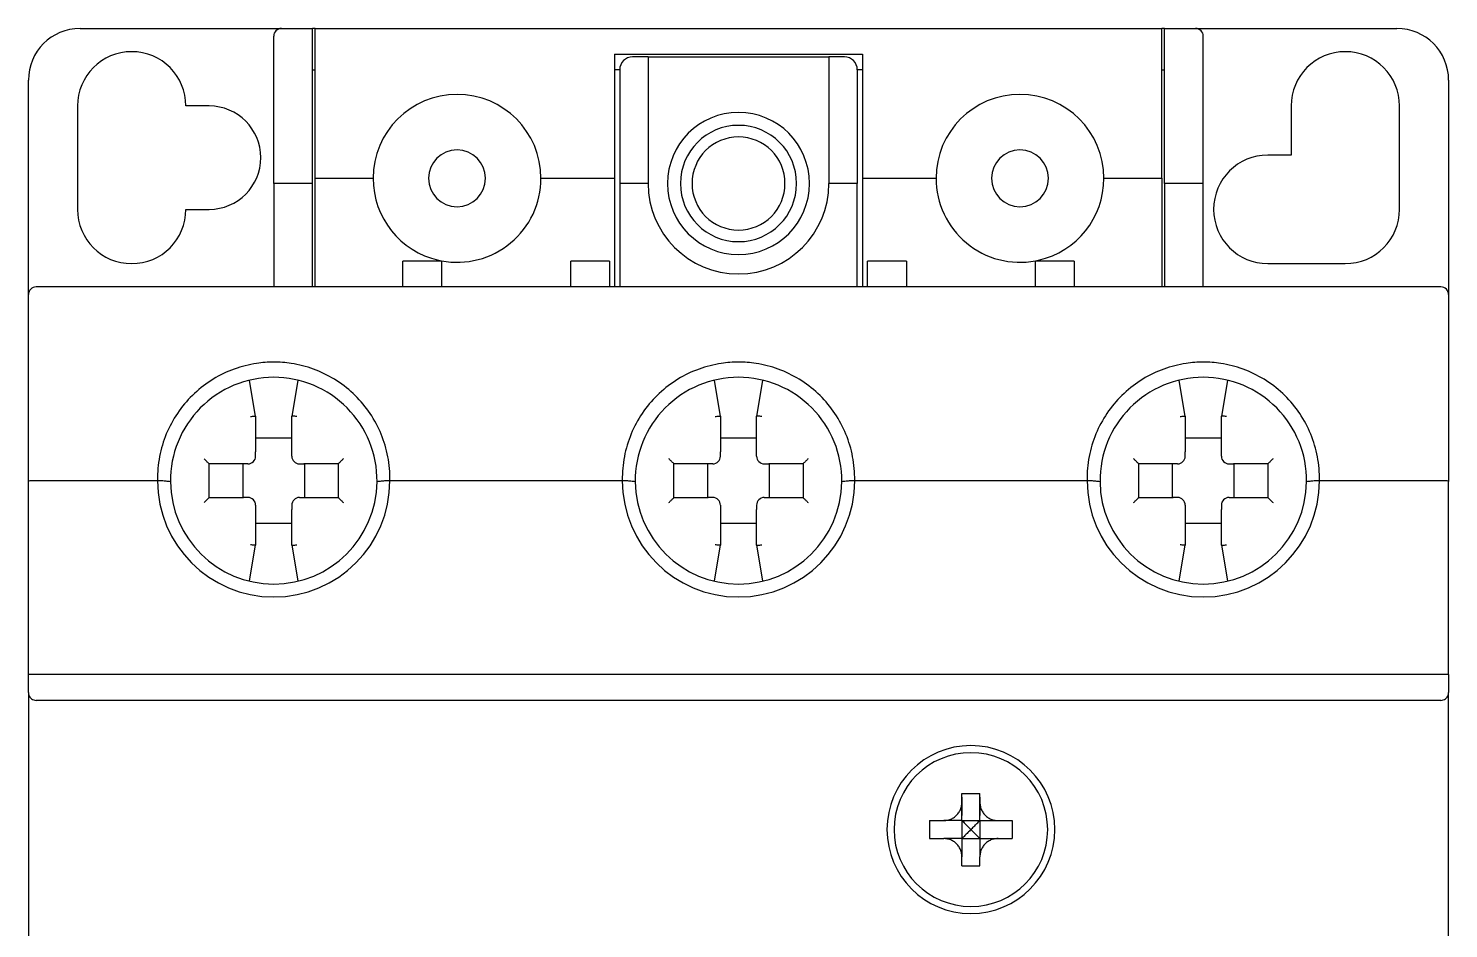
# Model space of a CAD drawing. Header units: millimetres. Extents: x -2535 to -2141, y -1417 to -1300.
# Drawn here: x -2534.6 to -2479.6, y -1340.6 to -1305.8 of the extents above; entities that cross this region are included whole.
import ezdxf

# ---------------------------------------------------------------- set-up
doc = ezdxf.new("R2010")
doc.units = ezdxf.units.MM
doc.layers.add('도면층1', color=3, linetype='Continuous')

msp = doc.modelspace()

# ---------------------------------------------------------------- linework, layer by layer
at = {"color": 7, "linetype": 'Continuous'}
for p, q in [((-2498.435, -1335.405), (-2497.735, -1335.405)), ((-2498.435, -1335.755), (-2498.435, -1335.405)), ((-2498.435, -1335.555), (-2498.435, -1336.255)), ((-2498.435, -1336.455), (-2498.435, -1335.755)), ((-2497.735, -1335.755), (-2497.735, -1335.405)), ((-2497.735, -1335.555), (-2497.735, -1336.255)), ((-2497.735, -1336.455), (-2497.735, -1335.755)), ((-2499.685, -1336.455), (-2499.135, -1336.455)), ((-2499.685, -1336.455), (-2499.685, -1337.155)), ((-2498.435, -1336.455), (-2499.135, -1336.455)), ((-2498.435, -1336.455), (-2497.735, -1336.455)), ((-2498.435, -1336.455), (-2498.435, -1337.155)), ((-2497.735, -1336.455), (-2497.035, -1336.455)), ((-2497.735, -1336.455), (-2497.735, -1337.155)), ((-2497.035, -1336.455), (-2496.485, -1336.455)), ((-2496.485, -1336.455), (-2496.485, -1337.155)), ((-2499.685, -1337.155), (-2499.135, -1337.155)), ((-2498.435, -1337.155), (-2499.135, -1337.155)), ((-2498.435, -1337.155), (-2497.735, -1337.155)), ((-2497.735, -1337.155), (-2497.035, -1337.155)), ((-2497.035, -1337.155), (-2496.485, -1337.155)), ((-2498.435, -1338.205), (-2498.435, -1337.855)), ((-2497.735, -1338.205), (-2497.735, -1337.855)), ((-2498.435, -1338.205), (-2497.735, -1338.205))]:
    msp.add_line(p, q, dxfattribs=at)
for radius, start, end in [(3.25, 0, 180), (2.975, 0, 180), (3.25, 180, 0), (2.975, 180, 0)]:
    msp.add_arc((-2498.085, -1336.805), radius, start, end, dxfattribs=at)
for points, knots in [([(-2499.135, -1336.455), (-2499.082, -1336.455), (-2498.975, -1336.443), (-2498.825, -1336.391), (-2498.692, -1336.308), (-2498.582, -1336.198), (-2498.499, -1336.065), (-2498.447, -1335.915), (-2498.435, -1335.808), (-2498.435, -1335.755)], [0, 0, 0, 0, 0.161022, 0.318559, 0.472641, 0.627515, 0.781598, 0.939134, 1.100156, 1.100156, 1.100156, 1.100156]), ([(-2497.735, -1335.755), (-2497.735, -1335.808), (-2497.724, -1335.915), (-2497.672, -1336.065), (-2497.589, -1336.198), (-2497.479, -1336.308), (-2497.346, -1336.391), (-2497.196, -1336.443), (-2497.089, -1336.455), (-2497.035, -1336.455)], [0, 0, 0, 0, 0.161022, 0.318559, 0.472641, 0.627515, 0.781598, 0.939134, 1.100156, 1.100156, 1.100156, 1.100156]), ([(-2498.435, -1336.455), (-2498.397, -1336.493), (-2498.32, -1336.57), (-2498.204, -1336.687), (-2498.125, -1336.765), (-2498.085, -1336.805)], [0, 0, 0, 0, 0.1618825, 0.327047, 0.4949747, 0.4949747, 0.4949747, 0.4949747]), ([(-2498.085, -1336.805), (-2498.046, -1336.765), (-2497.967, -1336.687), (-2497.851, -1336.57), (-2497.774, -1336.493), (-2497.735, -1336.455)], [0, 0, 0, 0, 0.1679429, 0.3331074, 0.4949747, 0.4949747, 0.4949747, 0.4949747]), ([(-2498.085, -1336.805), (-2498.125, -1336.844), (-2498.204, -1336.923), (-2498.32, -1337.04), (-2498.397, -1337.117), (-2498.435, -1337.155)], [0, 0, 0, 0, 0.1679277, 0.3330923, 0.4949747, 0.4949747, 0.4949747, 0.4949747]), ([(-2498.435, -1337.855), (-2498.435, -1337.801), (-2498.447, -1337.694), (-2498.499, -1337.544), (-2498.582, -1337.411), (-2498.692, -1337.301), (-2498.825, -1337.218), (-2498.975, -1337.166), (-2499.082, -1337.155), (-2499.135, -1337.155)], [0, 0, 0, 0, 0.161022, 0.318559, 0.472641, 0.627515, 0.781598, 0.939134, 1.100156, 1.100156, 1.100156, 1.100156]), ([(-2497.035, -1337.155), (-2497.089, -1337.155), (-2497.196, -1337.166), (-2497.346, -1337.218), (-2497.479, -1337.301), (-2497.589, -1337.411), (-2497.672, -1337.544), (-2497.724, -1337.694), (-2497.735, -1337.801), (-2497.735, -1337.855)], [0, 0, 0, 0, 0.161022, 0.318559, 0.472641, 0.627515, 0.781598, 0.939134, 1.100156, 1.100156, 1.100156, 1.100156])]:
    msp.add_open_spline(points, degree=3, knots=knots, dxfattribs=at)
at = {"layer": '도면층1', "color": 7, "linetype": 'Continuous'}
for p, q in [((-2532.585, -1305.805), (-2524.785, -1305.805)), ((-2525.085, -1311.805), (-2525.085, -1306.105)), ((-2524.785, -1305.805), (-2523.585, -1305.805)), ((-2523.585, -1311.605), (-2523.585, -1305.805)), ((-2523.485, -1305.805), (-2523.585, -1305.805)), ((-2523.485, -1305.805), (-2490.685, -1305.805)), ((-2523.485, -1311.605), (-2523.485, -1305.805)), ((-2490.685, -1311.605), (-2490.685, -1305.805)), ((-2490.585, -1305.805), (-2490.685, -1305.805)), ((-2490.585, -1311.605), (-2490.585, -1305.805)), ((-2490.585, -1305.805), (-2489.385, -1305.805)), ((-2489.385, -1305.805), (-2481.585, -1305.805)), ((-2489.085, -1311.805), (-2489.085, -1306.105)), ((-2511.885, -1306.805), (-2511.885, -1311.605)), ((-2511.885, -1306.805), (-2511.185, -1306.805)), ((-2511.185, -1306.805), (-2510.585, -1306.805)), ((-2510.585, -1306.905), (-2511.185, -1306.905)), ((-2510.585, -1306.805), (-2503.585, -1306.805)), ((-2510.585, -1306.905), (-2510.585, -1311.805)), ((-2510.585, -1306.905), (-2503.585, -1306.905)), ((-2503.585, -1306.805), (-2502.985, -1306.805)), ((-2502.985, -1306.905), (-2503.585, -1306.905)), ((-2503.585, -1306.905), (-2503.585, -1311.805)), ((-2502.985, -1306.805), (-2502.285, -1306.805)), ((-2502.285, -1306.805), (-2502.285, -1311.605)), ((-2534.585, -1316.105), (-2534.585, -1307.805)), ((-2523.585, -1307.405), (-2523.485, -1307.405)), ((-2511.685, -1307.405), (-2511.885, -1307.405)), ((-2511.685, -1307.405), (-2511.685, -1311.805)), ((-2502.485, -1307.405), (-2502.485, -1311.805)), ((-2502.285, -1307.405), (-2502.485, -1307.405)), ((-2490.685, -1307.405), (-2490.585, -1307.405)), ((-2479.585, -1307.805), (-2479.585, -1316.105)), ((-2532.685, -1308.805), (-2532.685, -1312.805)), ((-2527.585, -1308.805), (-2528.485, -1308.805)), ((-2485.685, -1308.805), (-2485.685, -1310.705)), ((-2481.485, -1312.805), (-2481.485, -1308.805)), ((-2485.685, -1310.705), (-2486.585, -1310.705)), ((-2523.585, -1311.805), (-2523.585, -1311.605)), ((-2523.485, -1311.605), (-2521.235, -1311.605)), ((-2523.485, -1311.805), (-2523.485, -1311.605)), ((-2514.735, -1311.605), (-2511.885, -1311.605)), ((-2511.885, -1311.605), (-2511.885, -1315.805)), ((-2502.285, -1311.605), (-2499.435, -1311.605)), ((-2502.285, -1311.605), (-2502.285, -1315.805)), ((-2492.935, -1311.605), (-2490.685, -1311.605)), ((-2490.685, -1311.605), (-2490.685, -1311.805)), ((-2490.585, -1311.805), (-2490.585, -1311.605)), ((-2523.585, -1311.805), (-2525.085, -1311.805)), ((-2525.085, -1311.805), (-2525.085, -1315.805)), ((-2523.585, -1315.805), (-2523.585, -1311.805)), ((-2523.485, -1315.805), (-2523.485, -1311.805)), ((-2510.585, -1311.805), (-2511.685, -1311.805)), ((-2511.685, -1311.805), (-2511.685, -1315.805)), ((-2502.485, -1311.805), (-2503.585, -1311.805)), ((-2502.485, -1315.805), (-2502.485, -1311.805)), ((-2490.685, -1311.805), (-2490.685, -1315.805)), ((-2489.085, -1311.805), (-2490.585, -1311.805)), ((-2490.585, -1311.805), (-2490.585, -1315.805)), ((-2489.085, -1315.805), (-2489.085, -1311.805)), ((-2528.485, -1312.805), (-2527.585, -1312.805)), ((-2520.085, -1315.805), (-2520.085, -1314.805)), ((-2518.585, -1314.805), (-2520.085, -1314.805)), ((-2518.585, -1314.805), (-2518.585, -1315.805)), ((-2513.585, -1315.805), (-2513.585, -1314.805)), ((-2512.085, -1314.805), (-2513.585, -1314.805)), ((-2512.085, -1314.805), (-2512.085, -1315.805)), ((-2502.085, -1315.805), (-2502.085, -1314.805)), ((-2500.585, -1314.805), (-2502.085, -1314.805)), ((-2500.585, -1314.805), (-2500.585, -1315.805)), ((-2495.585, -1315.805), (-2495.585, -1314.805)), ((-2494.085, -1314.805), (-2495.585, -1314.805)), ((-2494.085, -1314.805), (-2494.085, -1315.805)), ((-2486.585, -1314.905), (-2483.585, -1314.905)), ((-2534.585, -1323.331), (-2534.585, -1316.105)), ((-2479.885, -1315.805), (-2534.285, -1315.805)), ((-2479.585, -1316.105), (-2479.585, -1323.331)), ((-2479.585, -1316.105), (-2479.585, -1323.331)), ((-2525.785, -1320.805), (-2526.017, -1319.429)), ((-2524.154, -1319.429), (-2524.385, -1320.805)), ((-2507.785, -1320.805), (-2508.017, -1319.429)), ((-2506.154, -1319.429), (-2506.385, -1320.805)), ((-2489.785, -1320.805), (-2490.017, -1319.429)), ((-2488.154, -1319.429), (-2488.385, -1320.805)), ((-2525.785, -1320.805), (-2525.785, -1322.184)), ((-2525.785, -1320.805), (-2525.785, -1322.184)), ((-2524.385, -1322.184), (-2524.385, -1320.805)), ((-2524.385, -1322.184), (-2524.385, -1320.805)), ((-2507.785, -1320.805), (-2507.785, -1322.184)), ((-2507.785, -1320.805), (-2507.785, -1322.184)), ((-2506.385, -1322.184), (-2506.385, -1320.805)), ((-2506.385, -1322.184), (-2506.385, -1320.805)), ((-2489.785, -1320.805), (-2489.785, -1322.184)), ((-2489.785, -1320.805), (-2489.785, -1322.184)), ((-2488.385, -1322.184), (-2488.385, -1320.805)), ((-2488.385, -1322.184), (-2488.385, -1320.805)), ((-2524.385, -1321.655), (-2525.785, -1321.655)), ((-2525.785, -1322.355), (-2525.785, -1322.184)), ((-2524.385, -1322.355), (-2524.385, -1322.184)), ((-2506.385, -1321.655), (-2507.785, -1321.655)), ((-2507.785, -1322.355), (-2507.785, -1322.184)), ((-2506.385, -1322.355), (-2506.385, -1322.184)), ((-2488.385, -1321.655), (-2489.785, -1321.655)), ((-2489.785, -1322.355), (-2489.785, -1322.184)), ((-2488.385, -1322.355), (-2488.385, -1322.184)), ((-2526.256, -1322.655), (-2527.585, -1322.655)), ((-2526.256, -1322.655), (-2527.585, -1322.655)), ((-2527.585, -1323.955), (-2527.585, -1322.655)), ((-2526.285, -1322.655), (-2526.285, -1323.955)), ((-2526.085, -1322.655), (-2526.256, -1322.655)), ((-2524.085, -1322.655), (-2523.915, -1322.655)), ((-2522.585, -1322.655), (-2523.915, -1322.655)), ((-2522.585, -1322.655), (-2523.915, -1322.655)), ((-2523.885, -1323.955), (-2523.885, -1322.655)), ((-2522.585, -1322.655), (-2522.585, -1323.955)), ((-2508.256, -1322.655), (-2509.585, -1322.655)), ((-2508.256, -1322.655), (-2509.585, -1322.655)), ((-2509.585, -1323.955), (-2509.585, -1322.655)), ((-2508.285, -1322.655), (-2508.285, -1323.955)), ((-2508.085, -1322.655), (-2508.256, -1322.655)), ((-2506.085, -1322.655), (-2505.915, -1322.655)), ((-2504.585, -1322.655), (-2505.915, -1322.655)), ((-2504.585, -1322.655), (-2505.915, -1322.655)), ((-2505.885, -1323.955), (-2505.885, -1322.655)), ((-2504.585, -1322.655), (-2504.585, -1323.955)), ((-2491.585, -1323.955), (-2491.585, -1322.655)), ((-2490.256, -1322.655), (-2491.585, -1322.655)), ((-2490.256, -1322.655), (-2491.585, -1322.655)), ((-2490.285, -1322.655), (-2490.285, -1323.955)), ((-2490.085, -1322.655), (-2490.256, -1322.655)), ((-2488.085, -1322.655), (-2487.915, -1322.655)), ((-2486.585, -1322.655), (-2487.915, -1322.655)), ((-2486.585, -1322.655), (-2487.915, -1322.655)), ((-2487.885, -1323.955), (-2487.885, -1322.655)), ((-2486.585, -1322.655), (-2486.585, -1323.955)), ((-2534.585, -1330.805), (-2534.585, -1323.331)), ((-2534.585, -1330.805), (-2534.585, -1323.331)), ((-2529.585, -1323.305), (-2534.285, -1323.305)), ((-2511.585, -1323.305), (-2520.585, -1323.305)), ((-2493.585, -1323.305), (-2502.585, -1323.305)), ((-2479.885, -1323.305), (-2484.585, -1323.305)), ((-2479.585, -1330.805), (-2479.585, -1323.331)), ((-2527.585, -1323.955), (-2526.256, -1323.955)), ((-2527.585, -1323.955), (-2526.256, -1323.955)), ((-2526.085, -1323.955), (-2526.256, -1323.955)), ((-2525.785, -1324.255), (-2525.785, -1324.425)), ((-2524.385, -1324.255), (-2524.385, -1324.425)), ((-2524.085, -1323.955), (-2523.915, -1323.955)), ((-2523.915, -1323.955), (-2522.585, -1323.955)), ((-2523.915, -1323.955), (-2522.585, -1323.955)), ((-2509.585, -1323.955), (-2508.256, -1323.955)), ((-2509.585, -1323.955), (-2508.256, -1323.955)), ((-2508.085, -1323.955), (-2508.256, -1323.955)), ((-2507.785, -1324.255), (-2507.785, -1324.425)), ((-2506.385, -1324.255), (-2506.385, -1324.425)), ((-2506.085, -1323.955), (-2505.915, -1323.955)), ((-2505.915, -1323.955), (-2504.585, -1323.955)), ((-2505.915, -1323.955), (-2504.585, -1323.955)), ((-2491.585, -1323.955), (-2490.256, -1323.955)), ((-2491.585, -1323.955), (-2490.256, -1323.955)), ((-2490.085, -1323.955), (-2490.256, -1323.955)), ((-2489.785, -1324.255), (-2489.785, -1324.425)), ((-2488.385, -1324.255), (-2488.385, -1324.425)), ((-2488.085, -1323.955), (-2487.915, -1323.955)), ((-2487.915, -1323.955), (-2486.585, -1323.955)), ((-2487.915, -1323.955), (-2486.585, -1323.955)), ((-2525.785, -1324.425), (-2525.785, -1325.805)), ((-2525.785, -1324.425), (-2525.785, -1325.805)), ((-2524.385, -1325.805), (-2524.385, -1324.425)), ((-2524.385, -1325.805), (-2524.385, -1324.425)), ((-2507.785, -1324.425), (-2507.785, -1325.805)), ((-2507.785, -1324.425), (-2507.785, -1325.805)), ((-2506.385, -1325.805), (-2506.385, -1324.425)), ((-2506.385, -1325.805), (-2506.385, -1324.425)), ((-2489.785, -1324.425), (-2489.785, -1325.805)), ((-2489.785, -1324.425), (-2489.785, -1325.805)), ((-2488.385, -1325.805), (-2488.385, -1324.425)), ((-2488.385, -1325.805), (-2488.385, -1324.425)), ((-2525.785, -1324.955), (-2524.385, -1324.955)), ((-2507.785, -1324.955), (-2506.385, -1324.955)), ((-2489.785, -1324.955), (-2488.385, -1324.955)), ((-2526.017, -1327.181), (-2525.785, -1325.805)), ((-2524.385, -1325.805), (-2524.154, -1327.181)), ((-2508.017, -1327.181), (-2507.785, -1325.805)), ((-2506.385, -1325.805), (-2506.154, -1327.181)), ((-2490.017, -1327.181), (-2489.785, -1325.805)), ((-2488.385, -1325.805), (-2488.154, -1327.181)), ((-2479.585, -1330.805), (-2534.585, -1330.805)), ((-2534.585, -1331.505), (-2534.585, -1330.805)), ((-2479.585, -1330.805), (-2479.585, -1331.505)), ((-2534.585, -1331.505), (-2534.585, -1345.131)), ((-2479.585, -1345.131), (-2479.585, -1331.505)), ((-2479.885, -1331.805), (-2534.285, -1331.805)), ((-2498.435, -1335.405), (-2497.735, -1335.405)), ((-2498.435, -1335.755), (-2498.435, -1335.405)), ((-2498.435, -1336.455), (-2498.435, -1335.755)), ((-2497.735, -1335.755), (-2497.735, -1335.405)), ((-2497.735, -1336.455), (-2497.735, -1335.755)), ((-2499.685, -1336.455), (-2499.685, -1337.155)), ((-2499.685, -1336.455), (-2499.135, -1336.455)), ((-2498.435, -1336.455), (-2499.135, -1336.455)), ((-2498.435, -1336.455), (-2497.735, -1336.455)), ((-2498.435, -1336.455), (-2498.435, -1337.155)), ((-2497.735, -1336.455), (-2497.735, -1337.155)), ((-2497.735, -1336.455), (-2497.035, -1336.455)), ((-2497.035, -1336.455), (-2496.485, -1336.455)), ((-2496.485, -1336.455), (-2496.485, -1337.155)), ((-2499.685, -1337.155), (-2499.135, -1337.155)), ((-2498.435, -1337.155), (-2499.135, -1337.155)), ((-2498.435, -1337.155), (-2497.735, -1337.155)), ((-2498.435, -1337.155), (-2498.435, -1337.855)), ((-2497.735, -1337.155), (-2497.035, -1337.155)), ((-2497.735, -1337.155), (-2497.735, -1337.855)), ((-2497.035, -1337.155), (-2496.485, -1337.155)), ((-2498.435, -1338.205), (-2498.435, -1337.855)), ((-2497.735, -1338.205), (-2497.735, -1337.855)), ((-2498.435, -1338.205), (-2497.735, -1338.205))]:
    msp.add_line(p, q, dxfattribs=at)
for centre, radius, start, end in [((-2532.585, -1307.805), 2, 90, 180), ((-2524.785, -1306.105), 0.3, 90, 180), ((-2489.385, -1306.105), 0.3, 0, 90), ((-2481.585, -1307.805), 2, 0, 90), ((-2530.585, -1308.805), 2.1, 0, 180), ((-2483.585, -1308.805), 2.1, 0, 180), ((-2511.185, -1307.405), 0.5, 90, 180), ((-2502.985, -1307.405), 0.5, 0, 90), ((-2517.985, -1311.605), 3.25, 0, 180), ((-2496.185, -1311.605), 3.25, 0, 180), ((-2527.585, -1310.805), 2, 270, 90), ((-2507.085, -1311.805), 2.75, 0, 180), ((-2507.085, -1311.805), 2.25, 0, 180), ((-2507.085, -1311.805), 1.8, 0, 180), ((-2517.985, -1311.605), 1.1, 0, 180), ((-2496.185, -1311.605), 1.1, 0, 180), ((-2486.585, -1312.805), 2.1, 90, 270), ((-2517.985, -1311.605), 3.25, 180, 257.1429), ((-2517.985, -1311.605), 1.1, 180, 0), ((-2517.985, -1311.605), 3.25, 259.3577, 0), ((-2496.185, -1311.605), 3.25, 180, 280.6423), ((-2496.185, -1311.605), 1.1, 180, 0), ((-2496.185, -1311.605), 3.25, 282.8571, 0), ((-2507.085, -1311.805), 3.5, 180, 0), ((-2507.085, -1311.805), 2.75, 180, 0), ((-2507.085, -1311.805), 2.25, 180, 0), ((-2507.085, -1311.805), 1.8, 180, 0), ((-2530.585, -1312.805), 2.1, 180, 0), ((-2483.585, -1312.805), 2.1, 270, 0), ((-2517.985, -1311.605), 3.25, 257.1429, 259.3577), ((-2496.185, -1311.605), 3.25, 280.6423, 282.8571), ((-2534.285, -1316.105), 0.3, 90, 180), ((-2479.885, -1316.105), 0.3, 0, 90), ((-2525.085, -1323.305), 4, 90, 180.5582), ((-2525.085, -1323.305), 4, 359.4428, 90), ((-2507.085, -1323.305), 4, 90, 180.5582), ((-2507.085, -1323.305), 4, 359.4428, 90), ((-2489.085, -1323.305), 4, 90, 180.5582), ((-2489.085, -1323.305), 4, 359.4428, 90), ((-2526.085, -1322.355), 0.3, 270, 0), ((-2526.085, -1322.355), 0.3, 270, 0), ((-2524.085, -1322.355), 0.3, 180, 270), ((-2524.085, -1322.355), 0.3, 180, 270), ((-2508.085, -1322.355), 0.3, 270, 0), ((-2508.085, -1322.355), 0.3, 270, 0), ((-2506.085, -1322.355), 0.3, 180, 270), ((-2506.085, -1322.355), 0.3, 180, 270), ((-2490.085, -1322.355), 0.3, 270, 0), ((-2490.085, -1322.355), 0.3, 270, 0), ((-2488.085, -1322.355), 0.3, 180, 270), ((-2488.085, -1322.355), 0.3, 180, 270), ((-2525.085, -1323.305), 4.5, 180, 0), ((-2525.085, -1323.305), 4, 180.5582, 270), ((-2525.085, -1323.305), 4, 270, 359.4428), ((-2507.085, -1323.305), 4.5, 180, 0), ((-2507.085, -1323.305), 4, 180.5582, 270), ((-2507.085, -1323.305), 4, 270, 359.4428), ((-2489.085, -1323.305), 4.5, 180, 0), ((-2489.085, -1323.305), 4, 180.5582, 270), ((-2489.085, -1323.305), 4, 270, 359.4428), ((-2526.085, -1324.255), 0.3, 0, 90), ((-2526.085, -1324.255), 0.3, 0, 90), ((-2524.085, -1324.255), 0.3, 90, 180), ((-2524.085, -1324.255), 0.3, 90, 180), ((-2508.085, -1324.255), 0.3, 0, 90), ((-2508.085, -1324.255), 0.3, 0, 90), ((-2506.085, -1324.255), 0.3, 90, 180), ((-2506.085, -1324.255), 0.3, 90, 180), ((-2490.085, -1324.255), 0.3, 0, 90), ((-2490.085, -1324.255), 0.3, 0, 90), ((-2488.085, -1324.255), 0.3, 90, 180), ((-2488.085, -1324.255), 0.3, 90, 180)]:
    msp.add_arc(centre, radius, start, end, dxfattribs=at)
for points, knots in [([(-2525.085, -1318.718), (-2525.308, -1318.718), (-2525.827, -1318.757), (-2526.627, -1318.958), (-2527.446, -1319.351), (-2528.173, -1319.902), (-2528.775, -1320.589), (-2529.228, -1321.382), (-2529.513, -1322.253), (-2529.587, -1322.909), (-2529.585, -1323.259), (-2529.585, -1323.305)], [0, 0, 0, 0, 0.666683, 1.555472, 2.461017, 3.370722, 4.275631, 5.18091, 6.092917, 7.007321, 7.144067, 7.144067, 7.144067, 7.144067]), ([(-2520.586, -1323.305), (-2520.585, -1323.261), (-2520.584, -1322.913), (-2520.657, -1322.26), (-2520.94, -1321.39), (-2521.39, -1320.596), (-2521.99, -1319.91), (-2522.715, -1319.357), (-2523.531, -1318.963), (-2524.335, -1318.758), (-2524.859, -1318.718), (-2525.085, -1318.718)], [0, 0, 0, 0, 0.130937, 1.044186, 1.954991, 2.859112, 3.762926, 4.67151, 5.575891, 6.463527, 7.144069, 7.144069, 7.144069, 7.144069]), ([(-2507.085, -1318.718), (-2507.308, -1318.718), (-2507.827, -1318.757), (-2508.627, -1318.958), (-2509.446, -1319.351), (-2510.173, -1319.902), (-2510.775, -1320.589), (-2511.228, -1321.382), (-2511.513, -1322.253), (-2511.587, -1322.909), (-2511.585, -1323.259), (-2511.585, -1323.305)], [0, 0, 0, 0, 0.666683, 1.555472, 2.461017, 3.370722, 4.275631, 5.18091, 6.092917, 7.007321, 7.144067, 7.144067, 7.144067, 7.144067]), ([(-2502.586, -1323.305), (-2502.585, -1323.261), (-2502.584, -1322.913), (-2502.657, -1322.26), (-2502.94, -1321.39), (-2503.39, -1320.596), (-2503.99, -1319.91), (-2504.715, -1319.357), (-2505.531, -1318.963), (-2506.335, -1318.758), (-2506.859, -1318.718), (-2507.085, -1318.718)], [0, 0, 0, 0, 0.130937, 1.044186, 1.954991, 2.859112, 3.762926, 4.67151, 5.575891, 6.463527, 7.144069, 7.144069, 7.144069, 7.144069]), ([(-2489.085, -1318.718), (-2489.308, -1318.718), (-2489.827, -1318.757), (-2490.627, -1318.958), (-2491.446, -1319.351), (-2492.173, -1319.902), (-2492.775, -1320.589), (-2493.228, -1321.382), (-2493.513, -1322.253), (-2493.587, -1322.909), (-2493.585, -1323.259), (-2493.585, -1323.305)], [0, 0, 0, 0, 0.666683, 1.555472, 2.461017, 3.370722, 4.275631, 5.18091, 6.092917, 7.007321, 7.144067, 7.144067, 7.144067, 7.144067]), ([(-2484.586, -1323.305), (-2484.585, -1323.261), (-2484.584, -1322.913), (-2484.657, -1322.26), (-2484.94, -1321.39), (-2485.39, -1320.596), (-2485.99, -1319.91), (-2486.715, -1319.357), (-2487.531, -1318.963), (-2488.335, -1318.758), (-2488.859, -1318.718), (-2489.085, -1318.718)], [0, 0, 0, 0, 0.130937, 1.044186, 1.954991, 2.859112, 3.762926, 4.67151, 5.575891, 6.463527, 7.144069, 7.144069, 7.144069, 7.144069]), ([(-2525.985, -1320.821), (-2525.96, -1320.819), (-2525.913, -1320.815), (-2525.851, -1320.81), (-2525.81, -1320.807), (-2525.791, -1320.805), (-2525.785, -1320.805)], [0, 0, 0, 0, 0.0766711, 0.1417776, 0.1853649, 0.2006966, 0.2006966, 0.2006966, 0.2006966]), ([(-2524.185, -1320.821), (-2524.211, -1320.819), (-2524.258, -1320.815), (-2524.32, -1320.81), (-2524.361, -1320.807), (-2524.38, -1320.805), (-2524.385, -1320.805)], [0, 0, 0, 0, 0.0766711, 0.1417776, 0.1853649, 0.2006966, 0.2006966, 0.2006966, 0.2006966]), ([(-2507.985, -1320.821), (-2507.96, -1320.819), (-2507.913, -1320.815), (-2507.851, -1320.81), (-2507.81, -1320.807), (-2507.791, -1320.805), (-2507.785, -1320.805)], [0, 0, 0, 0, 0.0766711, 0.1417776, 0.1853649, 0.2006966, 0.2006966, 0.2006966, 0.2006966]), ([(-2506.185, -1320.821), (-2506.211, -1320.819), (-2506.258, -1320.815), (-2506.32, -1320.81), (-2506.361, -1320.807), (-2506.38, -1320.805), (-2506.385, -1320.805)], [0, 0, 0, 0, 0.0766711, 0.1417776, 0.1853649, 0.2006966, 0.2006966, 0.2006966, 0.2006966]), ([(-2489.985, -1320.821), (-2489.96, -1320.819), (-2489.913, -1320.815), (-2489.851, -1320.81), (-2489.81, -1320.807), (-2489.791, -1320.805), (-2489.785, -1320.805)], [0, 0, 0, 0, 0.0766711, 0.1417776, 0.1853649, 0.2006966, 0.2006966, 0.2006966, 0.2006966]), ([(-2488.185, -1320.821), (-2488.211, -1320.819), (-2488.258, -1320.815), (-2488.32, -1320.81), (-2488.361, -1320.807), (-2488.38, -1320.805), (-2488.385, -1320.805)], [0, 0, 0, 0, 0.0766711, 0.1417776, 0.1853649, 0.2006966, 0.2006966, 0.2006966, 0.2006966]), ([(-2527.585, -1322.655), (-2527.589, -1322.651), (-2527.601, -1322.639), (-2527.625, -1322.615), (-2527.659, -1322.581), (-2527.699, -1322.541), (-2527.742, -1322.498), (-2527.771, -1322.469), (-2527.785, -1322.455)], [0, 0, 0, 0, 0.0149643, 0.0517887, 0.1018339, 0.1596822, 0.2213271, 0.2828427, 0.2828427, 0.2828427, 0.2828427]), ([(-2522.385, -1322.455), (-2522.4, -1322.469), (-2522.429, -1322.498), (-2522.472, -1322.541), (-2522.512, -1322.581), (-2522.546, -1322.615), (-2522.57, -1322.639), (-2522.582, -1322.651), (-2522.585, -1322.655)], [0, 0, 0, 0, 0.0615156, 0.1231606, 0.1810088, 0.231054, 0.2678784, 0.2828427, 0.2828427, 0.2828427, 0.2828427]), ([(-2509.585, -1322.655), (-2509.589, -1322.651), (-2509.601, -1322.639), (-2509.625, -1322.615), (-2509.659, -1322.581), (-2509.699, -1322.541), (-2509.742, -1322.498), (-2509.771, -1322.469), (-2509.785, -1322.455)], [0, 0, 0, 0, 0.0149643, 0.0517887, 0.1018339, 0.1596822, 0.2213271, 0.2828427, 0.2828427, 0.2828427, 0.2828427]), ([(-2504.385, -1322.455), (-2504.4, -1322.469), (-2504.429, -1322.498), (-2504.472, -1322.541), (-2504.512, -1322.581), (-2504.546, -1322.615), (-2504.57, -1322.639), (-2504.582, -1322.651), (-2504.585, -1322.655)], [0, 0, 0, 0, 0.0615156, 0.1231606, 0.1810088, 0.231054, 0.2678784, 0.2828427, 0.2828427, 0.2828427, 0.2828427]), ([(-2491.585, -1322.655), (-2491.589, -1322.651), (-2491.601, -1322.639), (-2491.625, -1322.615), (-2491.659, -1322.581), (-2491.699, -1322.541), (-2491.742, -1322.498), (-2491.771, -1322.469), (-2491.785, -1322.455)], [0, 0, 0, 0, 0.0149643, 0.0517887, 0.1018339, 0.1596822, 0.2213271, 0.2828427, 0.2828427, 0.2828427, 0.2828427]), ([(-2486.385, -1322.455), (-2486.4, -1322.469), (-2486.429, -1322.498), (-2486.472, -1322.541), (-2486.512, -1322.581), (-2486.546, -1322.615), (-2486.57, -1322.639), (-2486.582, -1322.651), (-2486.585, -1322.655)], [0, 0, 0, 0, 0.0615156, 0.1231606, 0.1810088, 0.231054, 0.2678784, 0.2828427, 0.2828427, 0.2828427, 0.2828427]), ([(-2534.285, -1323.305), (-2534.324, -1323.305), (-2534.393, -1323.306), (-2534.492, -1323.31), (-2534.541, -1323.32), (-2534.585, -1323.323), (-2534.585, -1323.331)], [0, 0, 0, 0, 0.1150382, 0.2125397, 0.2779939, 0.3028517, 0.3028517, 0.3028517, 0.3028517]), ([(-2529.085, -1323.344), (-2529.14, -1323.338), (-2529.251, -1323.329), (-2529.417, -1323.312), (-2529.529, -1323.309), (-2529.585, -1323.305)], [0, 0, 0, 0, 0.165564, 0.3328837, 0.5017573, 0.5017573, 0.5017573, 0.5017573]), ([(-2520.585, -1323.305), (-2520.642, -1323.309), (-2520.754, -1323.312), (-2520.92, -1323.329), (-2521.031, -1323.338), (-2521.086, -1323.344)], [0, 0, 0, 0, 0.168819, 0.3361386, 0.5017611, 0.5017611, 0.5017611, 0.5017611]), ([(-2511.085, -1323.344), (-2511.14, -1323.338), (-2511.251, -1323.329), (-2511.417, -1323.312), (-2511.529, -1323.309), (-2511.585, -1323.305)], [0, 0, 0, 0, 0.165564, 0.3328837, 0.5017573, 0.5017573, 0.5017573, 0.5017573]), ([(-2502.585, -1323.305), (-2502.642, -1323.309), (-2502.754, -1323.312), (-2502.92, -1323.329), (-2503.031, -1323.338), (-2503.086, -1323.344)], [0, 0, 0, 0, 0.168819, 0.3361386, 0.5017611, 0.5017611, 0.5017611, 0.5017611]), ([(-2493.085, -1323.344), (-2493.14, -1323.338), (-2493.251, -1323.329), (-2493.417, -1323.312), (-2493.529, -1323.309), (-2493.585, -1323.305)], [0, 0, 0, 0, 0.165564, 0.3328837, 0.5017573, 0.5017573, 0.5017573, 0.5017573]), ([(-2484.585, -1323.305), (-2484.642, -1323.309), (-2484.754, -1323.312), (-2484.92, -1323.329), (-2485.031, -1323.338), (-2485.086, -1323.344)], [0, 0, 0, 0, 0.168819, 0.3361386, 0.5017611, 0.5017611, 0.5017611, 0.5017611]), ([(-2479.585, -1323.331), (-2479.585, -1323.323), (-2479.63, -1323.32), (-2479.679, -1323.31), (-2479.778, -1323.306), (-2479.847, -1323.305), (-2479.885, -1323.305)], [0, 0, 0, 0, 0.0248578, 0.0903121, 0.1878135, 0.3028517, 0.3028517, 0.3028517, 0.3028517]), ([(-2527.785, -1324.155), (-2527.771, -1324.14), (-2527.742, -1324.111), (-2527.699, -1324.069), (-2527.659, -1324.029), (-2527.625, -1323.994), (-2527.601, -1323.97), (-2527.589, -1323.958), (-2527.585, -1323.955)], [0, 0, 0, 0, 0.0615156, 0.1231606, 0.1810088, 0.231054, 0.2678784, 0.2828427, 0.2828427, 0.2828427, 0.2828427]), ([(-2522.585, -1323.955), (-2522.582, -1323.958), (-2522.57, -1323.97), (-2522.546, -1323.994), (-2522.512, -1324.029), (-2522.472, -1324.069), (-2522.429, -1324.111), (-2522.4, -1324.14), (-2522.385, -1324.155)], [0, 0, 0, 0, 0.0149643, 0.0517887, 0.1018339, 0.1596822, 0.2213271, 0.2828427, 0.2828427, 0.2828427, 0.2828427]), ([(-2509.785, -1324.155), (-2509.771, -1324.14), (-2509.742, -1324.111), (-2509.699, -1324.069), (-2509.659, -1324.029), (-2509.625, -1323.994), (-2509.601, -1323.97), (-2509.589, -1323.958), (-2509.585, -1323.955)], [0, 0, 0, 0, 0.0615156, 0.1231606, 0.1810088, 0.231054, 0.2678784, 0.2828427, 0.2828427, 0.2828427, 0.2828427]), ([(-2504.585, -1323.955), (-2504.582, -1323.958), (-2504.57, -1323.97), (-2504.546, -1323.994), (-2504.512, -1324.029), (-2504.472, -1324.069), (-2504.429, -1324.111), (-2504.4, -1324.14), (-2504.385, -1324.155)], [0, 0, 0, 0, 0.0149643, 0.0517887, 0.1018339, 0.1596822, 0.2213271, 0.2828427, 0.2828427, 0.2828427, 0.2828427]), ([(-2491.785, -1324.155), (-2491.771, -1324.14), (-2491.742, -1324.111), (-2491.699, -1324.069), (-2491.659, -1324.029), (-2491.625, -1323.994), (-2491.601, -1323.97), (-2491.589, -1323.958), (-2491.585, -1323.955)], [0, 0, 0, 0, 0.0615156, 0.1231606, 0.1810088, 0.231054, 0.2678784, 0.2828427, 0.2828427, 0.2828427, 0.2828427]), ([(-2486.585, -1323.955), (-2486.582, -1323.958), (-2486.57, -1323.97), (-2486.546, -1323.994), (-2486.512, -1324.029), (-2486.472, -1324.069), (-2486.429, -1324.111), (-2486.4, -1324.14), (-2486.385, -1324.155)], [0, 0, 0, 0, 0.0149643, 0.0517887, 0.1018339, 0.1596822, 0.2213271, 0.2828427, 0.2828427, 0.2828427, 0.2828427]), ([(-2525.785, -1325.805), (-2525.791, -1325.804), (-2525.81, -1325.803), (-2525.851, -1325.799), (-2525.913, -1325.794), (-2525.96, -1325.79), (-2525.985, -1325.788)], [0, 0, 0, 0, 0.0153317, 0.058919, 0.1240255, 0.2006966, 0.2006966, 0.2006966, 0.2006966]), ([(-2524.385, -1325.805), (-2524.38, -1325.804), (-2524.361, -1325.803), (-2524.32, -1325.799), (-2524.258, -1325.794), (-2524.211, -1325.79), (-2524.185, -1325.788)], [0, 0, 0, 0, 0.0153317, 0.058919, 0.1240255, 0.2006966, 0.2006966, 0.2006966, 0.2006966]), ([(-2507.785, -1325.805), (-2507.791, -1325.804), (-2507.81, -1325.803), (-2507.851, -1325.799), (-2507.913, -1325.794), (-2507.96, -1325.79), (-2507.985, -1325.788)], [0, 0, 0, 0, 0.0153317, 0.058919, 0.1240255, 0.2006966, 0.2006966, 0.2006966, 0.2006966]), ([(-2506.385, -1325.805), (-2506.38, -1325.804), (-2506.361, -1325.803), (-2506.32, -1325.799), (-2506.258, -1325.794), (-2506.211, -1325.79), (-2506.185, -1325.788)], [0, 0, 0, 0, 0.0153317, 0.058919, 0.1240255, 0.2006966, 0.2006966, 0.2006966, 0.2006966]), ([(-2489.785, -1325.805), (-2489.791, -1325.804), (-2489.81, -1325.803), (-2489.851, -1325.799), (-2489.913, -1325.794), (-2489.96, -1325.79), (-2489.985, -1325.788)], [0, 0, 0, 0, 0.0153317, 0.058919, 0.1240255, 0.2006966, 0.2006966, 0.2006966, 0.2006966]), ([(-2488.385, -1325.805), (-2488.38, -1325.804), (-2488.361, -1325.803), (-2488.32, -1325.799), (-2488.258, -1325.794), (-2488.211, -1325.79), (-2488.185, -1325.788)], [0, 0, 0, 0, 0.0153317, 0.058919, 0.1240255, 0.2006966, 0.2006966, 0.2006966, 0.2006966]), ([(-2534.585, -1331.505), (-2534.585, -1331.538), (-2534.575, -1331.602), (-2534.53, -1331.687), (-2534.463, -1331.753), (-2534.379, -1331.795), (-2534.316, -1331.805), (-2534.285, -1331.805)], [0, 0, 0, 0, 0.0988008, 0.1924706, 0.2830326, 0.3761682, 0.4692985, 0.4692985, 0.4692985, 0.4692985]), ([(-2479.885, -1331.805), (-2479.854, -1331.805), (-2479.792, -1331.795), (-2479.708, -1331.753), (-2479.641, -1331.687), (-2479.596, -1331.602), (-2479.585, -1331.538), (-2479.585, -1331.505)], [0, 0, 0, 0, 0.0931303, 0.1862659, 0.2768279, 0.3704977, 0.4692985, 0.4692985, 0.4692985, 0.4692985]), ([(-2499.135, -1336.455), (-2499.082, -1336.455), (-2498.975, -1336.443), (-2498.825, -1336.391), (-2498.692, -1336.308), (-2498.582, -1336.198), (-2498.499, -1336.065), (-2498.447, -1335.915), (-2498.435, -1335.808), (-2498.435, -1335.755)], [0, 0, 0, 0, 0.161022, 0.318559, 0.472641, 0.627515, 0.781598, 0.939134, 1.100156, 1.100156, 1.100156, 1.100156]), ([(-2497.735, -1335.755), (-2497.735, -1335.808), (-2497.724, -1335.915), (-2497.672, -1336.065), (-2497.589, -1336.198), (-2497.479, -1336.308), (-2497.346, -1336.391), (-2497.196, -1336.443), (-2497.089, -1336.455), (-2497.035, -1336.455)], [0, 0, 0, 0, 0.161022, 0.318559, 0.472641, 0.627515, 0.781598, 0.939134, 1.100156, 1.100156, 1.100156, 1.100156]), ([(-2498.435, -1336.455), (-2498.397, -1336.493), (-2498.32, -1336.57), (-2498.204, -1336.687), (-2498.125, -1336.765), (-2498.085, -1336.805)], [0, 0, 0, 0, 0.1618825, 0.327047, 0.4949747, 0.4949747, 0.4949747, 0.4949747]), ([(-2498.085, -1336.805), (-2498.046, -1336.765), (-2497.967, -1336.687), (-2497.851, -1336.57), (-2497.774, -1336.493), (-2497.735, -1336.455)], [0, 0, 0, 0, 0.1679429, 0.3331074, 0.4949747, 0.4949747, 0.4949747, 0.4949747]), ([(-2498.085, -1336.805), (-2498.125, -1336.844), (-2498.204, -1336.923), (-2498.32, -1337.04), (-2498.397, -1337.117), (-2498.435, -1337.155)], [0, 0, 0, 0, 0.1679277, 0.3330923, 0.4949747, 0.4949747, 0.4949747, 0.4949747]), ([(-2497.735, -1337.155), (-2497.774, -1337.117), (-2497.851, -1337.04), (-2497.967, -1336.923), (-2498.046, -1336.844), (-2498.085, -1336.805)], [0, 0, 0, 0, 0.1618624, 0.3270268, 0.4949747, 0.4949747, 0.4949747, 0.4949747]), ([(-2498.435, -1337.855), (-2498.435, -1337.801), (-2498.447, -1337.694), (-2498.499, -1337.544), (-2498.582, -1337.411), (-2498.692, -1337.301), (-2498.825, -1337.218), (-2498.975, -1337.166), (-2499.082, -1337.155), (-2499.135, -1337.155)], [0, 0, 0, 0, 0.161022, 0.318559, 0.472641, 0.627515, 0.781598, 0.939134, 1.100156, 1.100156, 1.100156, 1.100156]), ([(-2497.035, -1337.155), (-2497.089, -1337.155), (-2497.196, -1337.166), (-2497.346, -1337.218), (-2497.479, -1337.301), (-2497.589, -1337.411), (-2497.672, -1337.544), (-2497.724, -1337.694), (-2497.735, -1337.801), (-2497.735, -1337.855)], [0, 0, 0, 0, 0.161022, 0.318559, 0.472641, 0.627515, 0.781598, 0.939134, 1.100156, 1.100156, 1.100156, 1.100156])]:
    msp.add_open_spline(points, degree=3, knots=knots, dxfattribs=at)

doc.saveas('drawing.dxf')
